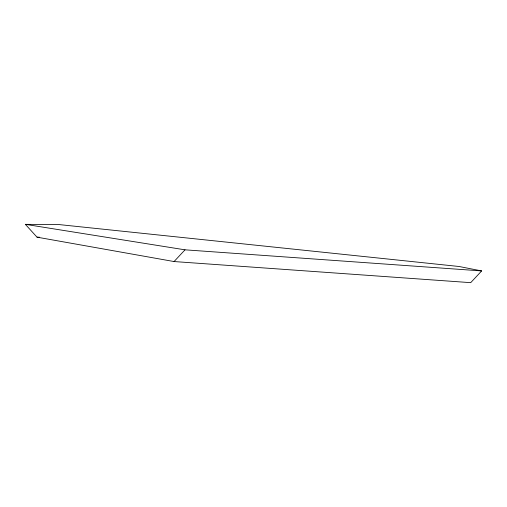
<?xml version="1.0" encoding="UTF-8"?>
<svg xmlns="http://www.w3.org/2000/svg" width="507" height="507" viewBox="0 0 507 507"><rect width="100%" height="100%" fill="white"/><g stroke="black" fill="none" stroke-linecap="round" stroke-linejoin="round"><path stroke-width="0.76" d="M174.066 261.549L185.011 249.824L481.65 270.928L470.711 282.659L174.066 261.549L37.024 237.168L25.35 224.341L58.584 224.525L459.038 266.492L481.65 270.928M37.024 237.168L39.4 237.181M25.35 224.341L185.011 249.824"/></g></svg>
